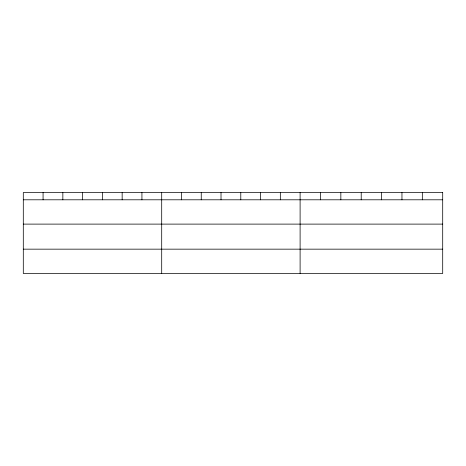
<?xml version="1.0" encoding="UTF-8"?>
<svg xmlns="http://www.w3.org/2000/svg" width="466" height="466" viewBox="0 0 466 466"><rect width="100%" height="100%" fill="white"/><g stroke="black" fill="none" stroke-linecap="round" stroke-linejoin="round"><path stroke-width="0.7" d="M23.3 199.798L442.7 199.798M23.3 224.111L442.7 224.111M23.3 249.159L442.7 249.159M422.33 192.528L422.33 199.798M401.96 192.528L401.96 199.798M381.59 192.528L381.59 199.798M361.214 192.528L361.214 199.798M340.844 192.528L340.844 199.798M320.474 192.528L320.474 199.798M300.104 192.528L300.104 273.472M280.334 192.528L280.334 199.798M260.558 192.528L260.558 199.798M240.788 192.528L240.788 199.798M221.018 192.528L221.018 199.798M201.248 192.528L201.248 199.798M181.472 192.528L181.472 199.798M161.702 192.528L161.702 273.472M141.932 192.528L141.932 199.798M122.156 192.528L122.156 199.798M102.386 192.528L102.386 199.798M82.616 192.528L82.616 199.798M62.846 192.528L62.846 199.798M43.07 192.528L43.07 199.798M442.7 192.528L23.3 192.528L23.3 273.472L442.7 273.472L442.7 192.528"/></g></svg>
